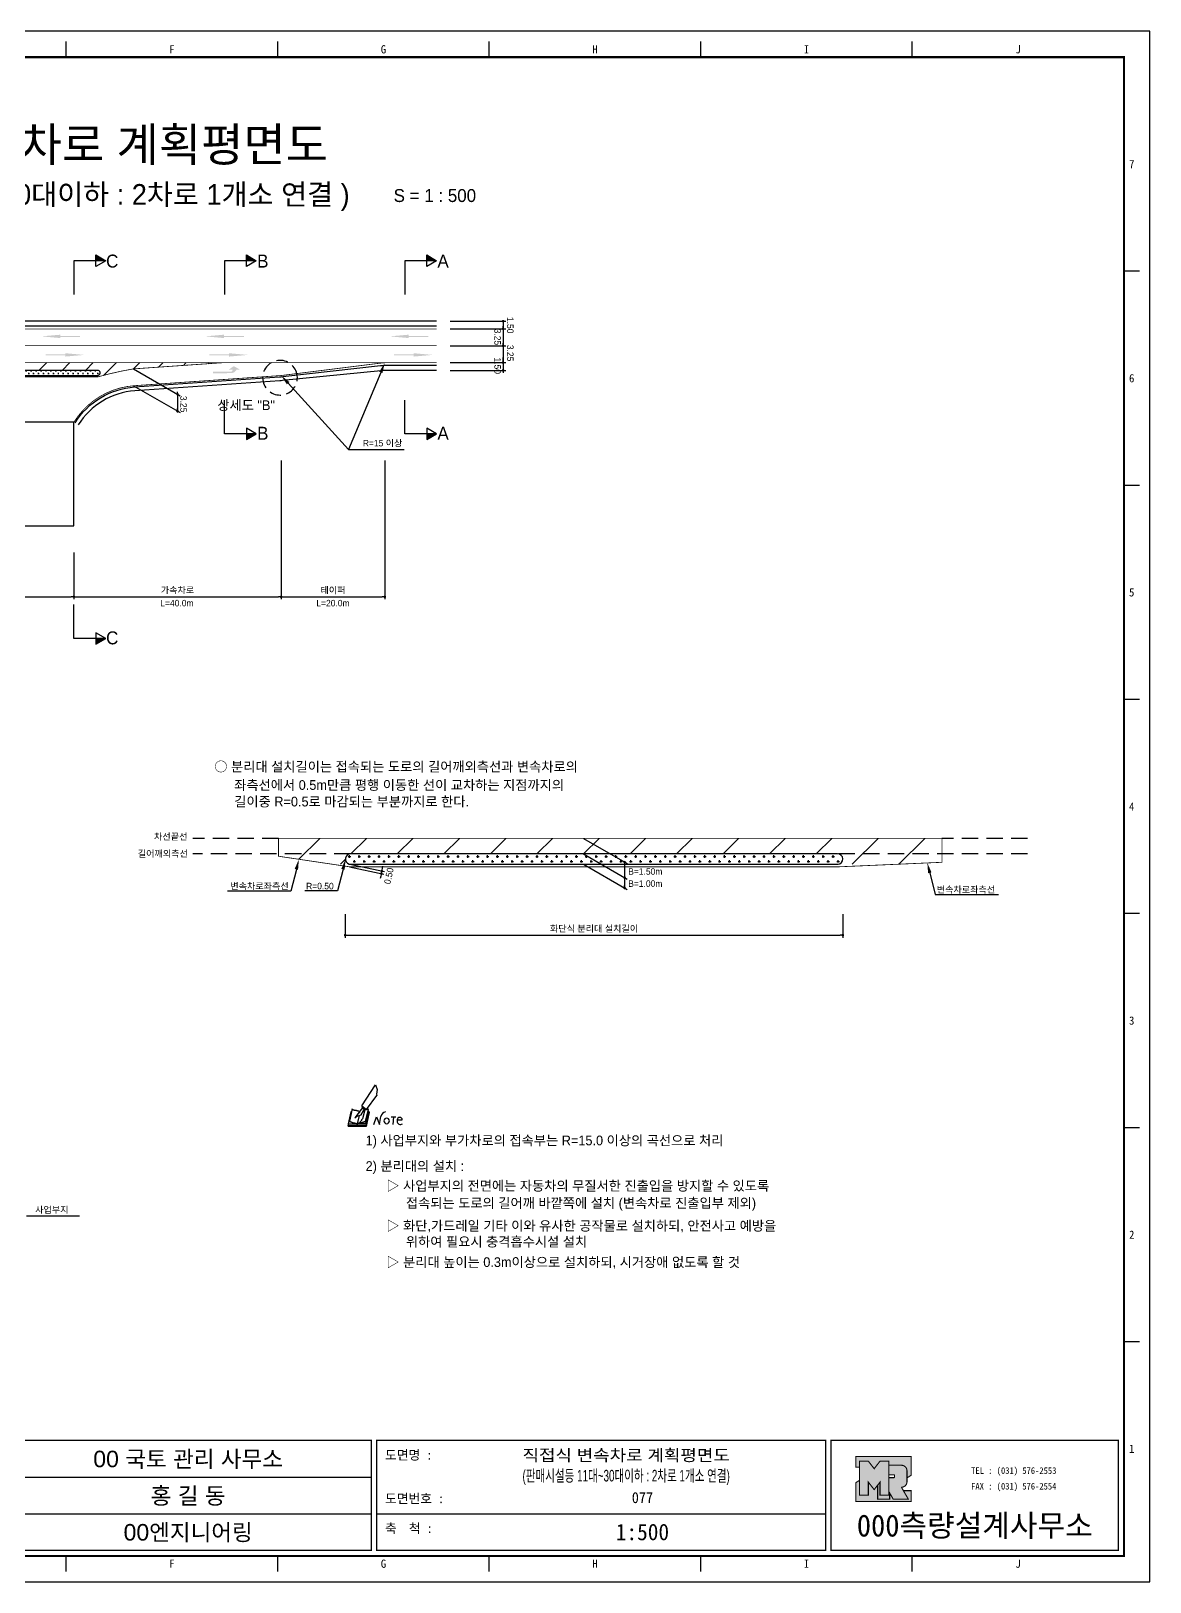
# Model space of a CAD drawing. Header units: millimetres. Extents: x 468 to 891, y -10 to 289.
# Drawn here: x 675.1 to 891, y -9.9 to 289.4 of the extents above; entities that cross this region are included whole.
import ezdxf
from ezdxf.enums import TextEntityAlignment as Align

# ---------------------------------------------------------------- set-up
doc = ezdxf.new("R2010")
doc.units = ezdxf.units.MM
doc.linetypes.add('HIDDEN', pattern=[9.525, 6.35, -3.175])
for name, color, linetype in [('CC-GSTR-0004', 4, 'Continuous'), ('CM-LANE-0030', 30, 'Continuous'), ('CZ-DIMT-0002', 7, 'Continuous'), ('CZ-LIN1-0007', 7, 'Continuous'), ('CZ-LIN2-0003', 3, 'Continuous'), ('CZ-LINE-0001', 7, 'Continuous'), ('CZ-TEXT-BOX0', 7, 'Continuous'), ('TITLE', 7, 'Continuous')]:
    doc.layers.add(name, color=color, linetype=linetype)
doc.styles.add('견고딕', font='arial.ttf')
doc.styles.add('돋움', font='')
doc.styles.add('돋음체', font='')
doc.styles.get('돋움').set_extended_font_data('Dotum')
doc.styles.get('돋음체').set_extended_font_data('DotumChe')

# ---------------------------------------------------------------- blocks, each defined once
blk = doc.blocks.new('note')
for p, q in [((0.85, 3.5), (3.53, 7.57)), ((3.53, 7.57), (3.8, 6.64)), ((3.8, 6.64), (3.69, 5.72)), ((1, 3.1), (0.75, 2.77)), ((0.85, 3.5), (1.8, 2.79)), ((1, 3.4), (0.85, 3.21)), ((0.85, 3.21), (1.52, 2.71)), ((1.8, 2.79), (3.74, 5.46)), ((3.69, 5.72), (3.74, 5.46)), ((-1.24, 2.36), (-1.77, 0)), ((-1.77, 0), (1.77, 0)), ((-1.77, 0), (-1.77, -0.3)), ((-1.53, 0.52), (-1.55, 0.54)), ((-1.01, 2.9), (-1.53, 0.52)), ((-1.48, 0.48), (-1.53, 0.52)), ((-1.43, 0.44), (-1.48, 0.48)), ((-1.38, 0.41), (-1.43, 0.44)), ((-1.33, 0.4), (-1.38, 0.41)), ((-1.27, 0.37), (-1.33, 0.4)), ((-1.22, 0.35), (-1.27, 0.37)), ((-1.13, 2.36), (-1.24, 2.36)), ((-1.17, 0.33), (-1.22, 0.35)), ((-1.12, 0.32), (-1.17, 0.33)), ((-1.02, 0.25), (-1.12, 0.32)), ((-0.97, 0.22), (-1.02, 0.25)), ((-1, 2.9), (-1.01, 2.9)), ((-0.98, 2.85), (-1, 2.9)), ((-0.95, 2.8), (-0.98, 2.85)), ((-0.93, 0.21), (-0.97, 0.22)), ((-0.9, 2.75), (-0.95, 2.8)), ((-0.88, 0.19), (-0.93, 0.21)), ((-0.85, 2.72), (-0.9, 2.75)), ((-0.8, 0.18), (-0.88, 0.19)), ((-0.79, 2.69), (-0.85, 2.72)), ((-0.75, 0.17), (-0.8, 0.18)), ((-0.74, 2.68), (-0.79, 2.69)), ((-0.7, 0.16), (-0.75, 0.17)), ((-0.69, 2.65), (-0.74, 2.68)), ((-0.64, 0.15), (-0.7, 0.16)), ((-0.64, 2.65), (-0.69, 2.65)), ((-0.59, 2.63), (-0.64, 2.65)), ((-0.58, 0.14), (-0.64, 0.15)), ((-0.54, 2.62), (-0.59, 2.63)), ((-0.53, 0.13), (-0.58, 0.14)), ((-0.48, 2.61), (-0.54, 2.62)), ((-0.48, 0.12), (-0.53, 0.13)), ((-0.43, 2.61), (-0.48, 2.61)), ((-0.43, 0.11), (-0.48, 0.12)), ((0.75, 2.77), (-0.46, 1.16)), ((0.37, 2.24), (-0.46, 1.16)), ((-0.46, 1.16), (-0.08, 1.47)), ((-0.38, 2.59), (-0.43, 2.61)), ((-0.38, 0.08), (-0.43, 0.11)), ((-0.33, 2.59), (-0.38, 2.59)), ((-0.29, 0.06), (-0.38, 0.08)), ((-0.27, 2.58), (-0.33, 2.59)), ((-0.23, 0.05), (-0.29, 0.06)), ((-0.22, 2.57), (-0.27, 2.58)), ((-0.16, 0.04), (-0.23, 0.05)), ((-0.17, 2.56), (-0.22, 2.57)), ((-0.12, 2.55), (-0.17, 2.56)), ((-0.11, 0.03), (-0.16, 0.04)), ((-0.07, 2.53), (-0.12, 2.55)), ((-0.04, 0.02), (-0.11, 0.03)), ((-0.08, 1.47), (0.72, 1.75)), ((-0.01, 2.51), (-0.07, 2.53)), ((-0.05, -0.3), (-0.05, 0)), ((0, 0), (-0.04, 0.02)), ((0.04, 2.5), (-0.01, 2.51)), ((0.37, 1.63), (0, 0)), ((0, 0), (1.6, 0.53)), ((0, 0), (1.65, 0.18)), ((0, 0.01), (0.06, 0.04)), ((0, -0.3), (0, 0)), ((0.09, 2.48), (0.04, 2.5)), ((0.05, -0.3), (0.05, 0)), ((0.06, 0.04), (0.11, 0.07)), ((0.14, 2.48), (0.09, 2.48)), ((0.11, 0.07), (0.16, 0.09)), ((0.2, 2.47), (0.14, 2.48)), ((0.16, 0.09), (0.21, 0.12)), ((0.26, 2.43), (0.18, 2.46)), ((0.21, 0.12), (0.27, 0.14)), ((0.34, 2.4), (0.26, 2.43)), ((0.27, 0.14), (0.36, 0.19)), ((0.45, 2.37), (0.34, 2.4)), ((0.36, 0.19), (0.41, 0.22)), ((0.41, 0.22), (0.46, 0.27)), ((0.46, 0.27), (0.51, 0.3)), ((0.51, 0.3), (0.56, 0.34)), ((0.56, 0.34), (0.6, 0.4)), ((0.6, 0.4), (0.64, 0.45)), ((0.64, 0.45), (0.67, 0.51)), ((0.67, 0.51), (0.74, 0.58)), ((0.72, 1.75), (1.16, 2.53)), ((0.74, 0.58), (0.79, 0.63)), ((0.79, 0.63), (0.83, 0.68)), ((0.83, 0.68), (0.86, 0.73)), ((0.86, 0.73), (0.89, 0.79)), ((0.89, 0.84), (0.92, 0.89)), ((0.89, 0.79), (0.89, 0.84)), ((0.92, 0.89), (0.96, 0.95)), ((0.96, 0.95), (1.01, 0.97)), ((1.47, 2.74), (1.01, 0.97)), ((1.16, 2.53), (1.37, 2.82)), ((2.13, 2.84), (1.44, 2.63)), ((1.52, 2.71), (1.66, 2.9)), ((1.6, 0.53), (2.13, 2.84)), ((1.65, 0.18), (2.19, 2.48)), ((1.77, 0), (2.3, 2.36)), ((1.77, -0.3), (2.3, 2.07)), ((1.77, -0.38), (2.3, 1.99)), ((1.77, -0.44), (2.3, 1.93)), ((1.77, 0), (1.77, -0.3)), ((2.19, 2.48), (2.04, 2.47)), ((2.3, 2.36), (2.16, 2.36)), ((2.3, 2.36), (2.3, 2.07)), ((3.21, -0.08), (3.68, 1.4)), ((3.68, 1.4), (4.26, -0.14)), ((4.26, -0.14), (4.56, 1.44)), ((6.55, 1.34), (7.46, 1.34)), ((7.01, 1.34), (6.87, -0.11)), ((7.71, 0.77), (7.71, 0.55)), ((7.71, 0.77), (8.67, 0.77)), ((-1.77, -0.3), (1.77, -0.3)), ((-1.77, -0.43), (-1.77, -0.3)), ((-1.77, -0.37), (1.77, -0.37)), ((-1.77, -0.43), (1.77, -0.43))]:
    blk.add_line(p, q)
for centre, major_axis, start_param, end_param in [((0.4, 2.31), (0.0702, 0.0702), 3.283946, 6.425539), ((5.68, 1.23), (-0.806, 0.806), -0.591174, 0.597824), ((5.66, 0.58), (-0.378, 0.378), 3.926991, 10.210176), ((8.3, 0.49), (0.422, 0.422), 2.265602, 4.634911), ((8.19, 0.77), (-0.342, 0.342), 3.926991, 7.068583)]:
    blk.add_ellipse(centre, major_axis=major_axis, ratio=1, start_param=start_param, end_param=end_param)
blk = doc.blocks.new('_Dot')
at = {"color": 0, "linetype": 'ByBlock', "lineweight": -2}
blk.add_line((-0.5, 0), (-1, 0), dxfattribs=at)
at = {"color": 0, "linetype": 'ByBlock', "const_width": 0.5}
blk.add_lwpolyline([(-0.25, 0, 1), (0.25, 0, 1)], format="xyb", close=True, dxfattribs=at)

msp = doc.modelspace()

# ---------------------------------------------------------------- hatches: boundary and pattern name
at = {"layer": 'CM-LANE-0030'}
h = msp.add_hatch(dxfattribs=at)
h.set_pattern_fill('ANSI31', color=256, style=0)
h.set_pattern_definition([(45, (546.8646, -9.068), (-2.245064, 2.245064), [])])
h.paths.add_polyline_path([(687.89, 223.93, -0.801424), (688.1, 222.98, 0.001479), (688, 222.93), (689.24, 222.93, -0.078793), (694.81, 224.21), (712.39, 225.43), (638.58, 225.43), (642.88, 224.78, -0.082795), (648.59, 222.93), (649.62, 222.93, 0.001767), (649.51, 223, -0.768255), (649.76, 223.93)])
at = {"layer": 'CZ-LIN1-0007'}
for points in [[(680.72, 230.81), (680.72, 230.59), (684.54, 230.59), (684.54, 230.38), (680.72, 230.38), (680.72, 230.16), (677.07, 230.49)], [(712.3, 230.81), (712.3, 230.59), (716.13, 230.59), (716.13, 230.38), (712.3, 230.38), (712.3, 230.16), (708.65, 230.49)], [(747.93, 230.81), (747.93, 230.59), (751.76, 230.59), (751.76, 230.38), (747.93, 230.38), (747.93, 230.16), (744.28, 230.49)], [(681.7, 227.23), (681.7, 227.02), (677.88, 227.02), (677.88, 226.8), (681.7, 226.8), (681.7, 226.59), (685.35, 226.91)], [(713.29, 227.23), (713.29, 227.02), (709.46, 227.02), (709.46, 226.8), (713.29, 226.8), (713.29, 226.59), (716.94, 226.91)], [(713.71, 223.39, 0.267976), (714.73, 224.08), (715.36, 224.08), (714.19, 224.74), (713.25, 224.09), (713.94, 224.08, -0.504994), (713.63, 223.67), (710.17, 223.65), (710.17, 223.37)], [(748.92, 227.23), (748.92, 227.02), (745.09, 227.02), (745.09, 226.8), (748.92, 226.8), (748.92, 226.59), (752.57, 226.91)]]:
    msp.add_hatch(color=256, dxfattribs=at).paths.add_polyline_path(points)
at = {"layer": 'CZ-LIN2-0003'}
h = msp.add_hatch(dxfattribs=at)
h.set_pattern_fill('CROSS', color=256, scale=0.075, style=0)
h.set_pattern_definition([(0, (546.86463, -9.06804), (0.47625, 0.47625), [0.238125, -0.714375]), (90, (546.9837, -9.1871), (-0.47625, 0.47625), [0.238125, -0.714375])])
h.paths.add_polyline_path([(687.89, 222.93, 1), (687.89, 223.93), (649.76, 223.93, 1), (649.76, 222.93)])
h = msp.add_hatch(dxfattribs=at)
h.set_pattern_fill('CROSS', color=256, scale=0.15, style=0)
h.set_pattern_definition([(0, (403.8484, -328.0602), (0.9525, 0.9525), [0.47625, -1.42875]), (90, (404.0866, -328.2983), (-0.9525, 0.9525), [0.47625, -1.42875])])
h.paths.add_polyline_path([(736.75, 130.59, 0.857281), (736.45, 128.63, -0.001024), (736.6, 128.59), (830.72, 128.59, 1), (830.72, 130.59)])
at = {"layer": 'CZ-LINE-0001'}
for points in [[(687.57, 246.2), (687.57, 245.1), (689.48, 245.1)], [(716.63, 246.2), (716.63, 245.1), (718.53, 245.1)], [(751.43, 246.2), (751.43, 245.1), (753.33, 245.1)], [(718.53, 211.66), (716.63, 211.66), (716.63, 210.56)], [(753.33, 211.66), (751.43, 211.66), (751.43, 210.56)], [(689.48, 172.16), (687.57, 172.16), (687.57, 171.06)]]:
    msp.add_hatch(color=256, dxfattribs=at).paths.add_polyline_path(points)
at = {"layer": 'TITLE', "ltscale": 150}
h = msp.add_hatch(color=8, dxfattribs=at)
edge = h.paths.add_edge_path()
edge.add_line((844.91, 14.28), (834.24, 14.28))
edge.add_line((834.24, 14.28), (834.24, 12.2))
edge.add_line((834.24, 12.2), (834.95, 12.2))
edge.add_line((834.95, 12.2), (834.95, 13.38))
edge.add_line((834.95, 13.38), (836.64, 13.38))
edge.add_line((836.64, 13.38), (837.77, 11.92))
edge.add_line((837.77, 11.92), (838.9, 13.38))
edge.add_line((838.9, 13.38), (840.59, 13.38))
edge.add_line((840.59, 13.38), (840.59, 12.58))
edge.add_line((840.59, 12.58), (843.03, 12.58))
edge.add_arc((843.03, 11.51), 1.07, 0, 90, ccw=False)
edge.add_line((844.1, 11.51), (844.1, 10.14))
edge.add_line((844.1, 10.14), (844.91, 10.65))
edge.add_line((844.91, 10.65), (844.91, 14.28))
h.paths.add_polyline_path([(838.45, 8.76), (837.77, 7.88), (836.64, 9.33), (836.64, 6.82), (834.95, 6.82), (834.95, 9.67), (834.24, 9.23), (834.24, 5.59), (844.91, 5.59), (844.91, 7.67), (843.41, 7.67), (844.37, 6.02), (841.46, 6.02), (840.76, 7.23), (840.76, 6.02), (838.45, 6.02)])
msp.add_hatch(color=5, dxfattribs=at).paths.add_polyline_path([(840.59, 13.38), (838.9, 13.38), (837.77, 11.92), (836.64, 13.38), (834.95, 13.38), (834.95, 6.82), (836.64, 6.82), (836.64, 9.33), (837.77, 7.88), (838.9, 9.33), (838.9, 6.82), (840.59, 6.82)])
h = msp.add_hatch(color=161, dxfattribs=at)
edge = h.paths.add_edge_path()
edge.add_arc((843.03, 11.51), 1.07, 360, 450)
edge.add_line((843.03, 12.58), (840.59, 12.58))
edge.add_line((840.59, 12.58), (840.59, 10.73))
edge.add_line((840.59, 10.73), (841.58, 10.73))
edge.add_arc((841.58, 10.61), 0.113, 0, 90, ccw=False)
edge.add_line((841.7, 10.61), (841.7, 10.3))
edge.add_arc((841.58, 10.3), 0.113, 270, 360, ccw=False)
edge.add_line((841.58, 10.19), (840.59, 10.19))
edge.add_line((840.59, 10.19), (840.59, 6.82))
edge.add_line((840.59, 6.82), (838.9, 6.82))
edge.add_line((838.9, 6.82), (838.9, 9.33))
edge.add_line((838.9, 9.33), (838.45, 8.76))
edge.add_line((838.45, 8.76), (838.45, 6.02))
edge.add_line((838.45, 6.02), (840.76, 6.02))
edge.add_line((840.76, 6.02), (840.76, 7.23))
edge.add_line((840.76, 7.23), (841.46, 6.02))
edge.add_line((841.46, 6.02), (844.37, 6.02))
edge.add_line((844.37, 6.02), (843.03, 8.34))
edge.add_arc((843.03, 9.41), 1.07, 270, 360)
edge.add_line((844.1, 9.41), (844.1, 11.51))

# ---------------------------------------------------------------- linework, layer by layer
at = {"color": 0, "linetype": 'ByBlock', "lineweight": -2}
for p, q in [((766.16, 233.18), (766.16, 232.93)), ((766.16, 232.18), (766.16, 232.43)), ((766.16, 231.68), (766.16, 231.43)), ((766.16, 228.93), (766.16, 229.18)), ((766.16, 228.43), (766.16, 228.18)), ((766.16, 225.68), (766.16, 225.93)), ((766.16, 225.68), (766.16, 225.93)), ((766.16, 223.68), (766.16, 223.43)), ((766.16, 223.68), (766.16, 223.43)), ((703.33, 219.56), (703.33, 219.81)), ((703.33, 219.06), (703.33, 218.81)), ((703.32, 216.31), (703.32, 216.56)), ((789.61, 128.75), (789.61, 128.5)), ((742.62, 126.55), (742.56, 126.31)), ((742.82, 127.52), (742.87, 127.76)), ((789.61, 125.75), (789.61, 125.5)), ((789.61, 124.25), (789.61, 124.5))]:
    msp.add_line(p, q, dxfattribs=at)
at = {"color": 0, "linetype": 'ByBlock', "const_width": 0.25}
for points in [[(766.16, 233.3, 1), (766.16, 233.55, 1)], [(766.16, 231.8, 1), (766.16, 232.05, 1)], [(766.16, 232.05, 1), (766.16, 231.8, 1)], [(766.16, 228.55, 1), (766.16, 228.8, 1)], [(766.16, 228.8, 1), (766.16, 228.55, 1)], [(766.16, 225.55, 1), (766.16, 225.3, 1)], [(766.16, 225.55, 1), (766.16, 225.3, 1)], [(766.16, 223.8, 1), (766.16, 224.05, 1)], [(766.16, 223.8, 1), (766.16, 224.05, 1)], [(703.33, 219.18, 1), (703.33, 219.43, 1)], [(703.33, 219.43, 1), (703.33, 219.18, 1)], [(703.32, 216.18, 1), (703.32, 215.93, 1)], [(789.61, 128.88, 1), (789.61, 129.13, 1)], [(742.64, 126.67, 1), (742.69, 126.92, 1)], [(742.8, 127.4, 1), (742.74, 127.15, 1)], [(789.61, 125.88, 1), (789.61, 126.13, 1)], [(789.61, 124.13, 1), (789.61, 123.88, 1)]]:
    msp.add_lwpolyline(points, format="xyb", close=True, dxfattribs=at)
at = {"layer": 'CC-GSTR-0004'}
for points in [[(753.33, 233.43), (613.33, 233.43)], [(753.33, 232.43), (613.33, 232.43)]]:
    msp.add_lwpolyline(points, dxfattribs=at)
for points in [[(683.55, 213.8, -0.24079), (695.05, 220.72), (723.01, 222.66), (723.01, 222.66, 0.010735), (723.65, 222.72), (723.65, 222.72), (742.5, 224.84), (742.5, 224.84, -0.028022), (744.18, 224.93), (744.18, 224.93), (753.33, 224.93)], [(753.33, 223.93), (744.08, 223.93, 0.024952), (742.59, 223.86), (723.56, 221.95, -0.007667), (723.1, 221.91), (695.1, 219.97, 0.24079), (684.18, 213.4)]]:
    msp.add_lwpolyline(points, format="xyb", dxfattribs=at)
at = {"layer": 'CM-LANE-0030'}
for p, q in [((726.75, 129.55), (730.79, 133.59)), ((736.77, 130.59), (739.77, 133.59)), ((745.75, 130.59), (748.75, 133.59)), ((754.73, 130.59), (757.73, 133.59)), ((763.71, 130.59), (766.71, 133.59)), ((772.69, 130.59), (775.69, 133.59)), ((781.67, 130.59), (784.67, 133.59)), ((790.65, 130.59), (793.65, 133.59)), ((799.63, 130.59), (802.63, 133.59)), ((808.61, 130.59), (811.61, 133.59)), ((817.59, 130.59), (820.59, 133.59)), ((826.57, 130.59), (829.57, 133.59)), ((833.55, 128.59), (838.55, 133.59)), ((842.53, 128.59), (847.53, 133.59)), ((734.77, 128.59), (735.75, 129.57))]:
    msp.add_line(p, q, dxfattribs=at)
at = {"layer": 'CM-LANE-0030', "const_width": 0.15}
msp.add_lwpolyline([(753.33, 228.68), (613.33, 228.68)], dxfattribs=at)
for points in [[(688, 222.68, -0.026159), (694.81, 224.21), (712.39, 225.43), (638.58, 225.43), (642.88, 224.78, -0.027105), (649.62, 222.68)], [(850.85, 133.59), (850.85, 128.97), (830.76, 128.09), (736.6, 128.09, -0.142447), (736.6, 128.09), (722.82, 130.14), (722.82, 133.59)]]:
    msp.add_lwpolyline(points, format="xyb", close=True, dxfattribs=at)
at = {"layer": 'CZ-LIN1-0007', "const_width": 0.15}
msp.add_lwpolyline([(753.33, 231.93), (613.33, 231.93)], dxfattribs=at)
msp.add_lwpolyline([(753.33, 225.43), (744.27, 225.43), (744.27, 225.43, 0.031099), (742.41, 225.31), (723.75, 222.98, -0.01381), (722.92, 222.9), (722.92, 222.9), (695.03, 220.97, 0.24079), (683.33, 213.93)], format="xyb", dxfattribs=at)
at = {"layer": 'CZ-LIN1-0007', "linetype": 'HIDDEN', "const_width": 0.15}
msp.add_lwpolyline([(712.39, 225.43), (744.27, 225.43)], dxfattribs=at)
at = {"layer": 'CZ-LIN2-0003'}
for points in [[(649.62, 222.93), (688, 222.93, -0.001479), (688.1, 222.98, 0.801424), (687.89, 223.93), (649.76, 223.93, 0.768255), (649.51, 223, -0.001767)], [(830.72, 130.59), (736.75, 130.59, 0.857281), (736.45, 128.63, -0.001024), (736.6, 128.59), (830.76, 128.59), (830.79, 128.59, 0.966023)]]:
    msp.add_lwpolyline(points, format="xyb", close=True, dxfattribs=at)
msp.add_lwpolyline([(683.33, 213.93), (653.33, 213.93), (653.33, 193.93), (683.33, 193.93)], close=True, dxfattribs=at)
at = {"layer": 'CZ-LINE-0001'}
for p, q in [((687.57, 244), (687.57, 246.2)), ((687.57, 246.2), (689.48, 245.1)), ((716.63, 244), (716.63, 246.2)), ((716.63, 246.2), (718.53, 245.1)), ((751.43, 244), (751.43, 246.2)), ((751.43, 246.2), (753.33, 245.1)), ((689.48, 245.1), (683.33, 245.1)), ((683.33, 245.1), (683.33, 238.56)), ((689.48, 245.1), (687.57, 244)), ((718.53, 245.1), (712.39, 245.1)), ((712.39, 245.1), (712.39, 238.56)), ((718.53, 245.1), (716.63, 244)), ((753.33, 245.1), (747.19, 245.1)), ((747.19, 245.1), (747.19, 238.56)), ((753.33, 245.1), (751.43, 244)), ((755.93, 233.43), (766.66, 233.43)), ((755.93, 231.93), (766.66, 231.93)), ((755.93, 231.93), (766.66, 231.93)), ((766.16, 232.93), (766.16, 223.93)), ((755.93, 228.68), (766.66, 228.68)), ((755.93, 228.68), (766.66, 228.68)), ((755.93, 225.43), (766.66, 225.43)), ((755.93, 225.43), (766.66, 225.43)), ((766.16, 225.93), (766.16, 226.43)), ((694.83, 224.21), (703.83, 219.02)), ((755.93, 223.93), (766.66, 223.93)), ((755.93, 223.93), (766.66, 223.93)), ((694.83, 220.96), (703.82, 215.77)), ((703.33, 218.81), (703.33, 215.81)), ((712.39, 211.66), (712.39, 218.2)), ((747.19, 211.66), (747.19, 218.2)), ((718.53, 211.66), (716.63, 212.76)), ((716.63, 212.76), (716.63, 210.56)), ((753.33, 211.66), (751.43, 212.76)), ((751.43, 212.76), (751.43, 210.56)), ((718.53, 211.66), (712.39, 211.66)), ((716.63, 210.56), (718.53, 211.66)), ((753.33, 211.66), (747.19, 211.66)), ((751.43, 210.56), (753.33, 211.66)), ((736.32, 208.62), (747.1, 208.62)), ((723.33, 206.5), (723.33, 179.73)), ((723.33, 206.5), (723.33, 179.73)), ((743.33, 206.5), (743.33, 179.73)), ((683.33, 188.78), (683.33, 179.73)), ((683.33, 188.78), (683.33, 179.73)), ((653.83, 180.23), (682.83, 180.23)), ((683.83, 180.23), (722.83, 180.23)), ((723.83, 180.23), (742.83, 180.23)), ((683.33, 172.16), (683.33, 178.7)), ((689.48, 172.16), (683.33, 172.16)), ((689.48, 172.16), (687.57, 173.25)), ((687.57, 173.25), (687.57, 171.06)), ((687.57, 171.06), (689.48, 172.16)), ((781.67, 133.59), (790.11, 128.71)), ((781.67, 130.59), (790.11, 125.71)), ((789.61, 129), (789.61, 124)), ((736.5, 128.11), (743.16, 126.69)), ((736.6, 128.59), (743.26, 127.17)), ((742.56, 126.31), (742.46, 125.82)), ((742.87, 127.76), (742.98, 128.25)), ((781.67, 128.59), (790.11, 123.71)), ((735.7, 118.95), (735.7, 114.41)), ((831.72, 118.95), (831.72, 114.41)), ((736.2, 114.91), (831.22, 114.91)), ((674.2, 60.73), (684.42, 60.73))]:
    msp.add_line(p, q, dxfattribs=at)
at = {"layer": 'CZ-LINE-0001', "linetype": 'HIDDEN', "ltscale": 0.35}
msp.add_line((726.44, 222.9), (726.44, 222.9), dxfattribs=at)
at = {"layer": 'CZ-LINE-0001', "linetype": 'HIDDEN', "ltscale": 0.5}
for p, q in [((722.82, 133.59), (706.3, 133.59)), ((867.38, 133.59), (850.85, 133.59)), ((736.75, 130.59), (706.3, 130.59)), ((867.38, 130.59), (830.72, 130.59))]:
    msp.add_line(p, q, dxfattribs=at)
at = {"layer": 'CZ-LINE-0001'}
for points in [[(742.56, 223.53), (736.32, 208.62)], [(724.68, 221.45), (736.32, 208.62)], [(726.26, 127.61), (725.21, 123.43), (712.98, 123.43)], [(735.27, 127.63), (734.22, 123.45), (727.87, 123.45)]]:
    msp.add_lwpolyline(points, dxfattribs=at)
at = {"layer": 'CZ-LINE-0001', "extrusion": (0, 0, -1)}
msp.add_lwpolyline([(-848.51, 126.94), (-849.56, 122.76), (-861.79, 122.76)], dxfattribs=at)
at = {"layer": 'CZ-LINE-0001', "linetype": 'HIDDEN', "ltscale": 0.35}
msp.add_arc((723.11, 222.51), 3.35, 6.7667, 6.749, dxfattribs=at)
at = {"layer": 'CZ-LINE-0001'}
for points in [[(742.26, 223.66), (743.34, 225.38), (742.87, 223.41)], [(724.43, 221.23), (723.33, 222.94), (724.92, 221.68)], [(725.94, 127.69), (726.75, 129.55), (726.59, 127.53)], [(734.94, 127.71), (735.75, 129.57), (735.59, 127.55)]]:
    msp.add_solid(points, dxfattribs=at)
at = {"layer": 'CZ-LINE-0001', "extrusion": (0, 0, -1)}
msp.add_solid([(-848.83, 127.02), (-848.02, 128.88), (-848.18, 126.86)], dxfattribs=at)
at = {"layer": 'TITLE', "color": 7, "linetype": 'Continuous'}
for p, q in [((681.83, 284.39), (681.83, 287.41)), ((722.66, 284.39), (722.66, 287.41)), ((763.48, 284.39), (763.48, 287.41)), ((804.31, 284.39), (804.31, 287.41)), ((845.13, 284.39), (845.13, 287.41)), ((888.98, 243.06), (885.96, 243.06)), ((888.98, 201.73), (885.96, 201.73)), ((888.98, 160.4), (885.96, 160.4)), ((888.98, 119.07), (885.96, 119.07)), ((888.98, 77.74), (885.96, 77.74)), ((888.98, 36.42), (885.96, 36.42)), ((681.83, -7.94), (681.83, -4.91)), ((722.66, -7.94), (722.66, -4.91)), ((763.48, -7.94), (763.48, -4.91)), ((804.31, -7.94), (804.31, -4.91)), ((845.13, -7.94), (845.13, -4.91))]:
    msp.add_line(p, q, dxfattribs=at)
at = {"layer": 'TITLE', "ltscale": 150}
for p, q in [((654.11, 10.3), (740.72, 10.3)), ((654.11, 3.22), (740.72, 3.22)), ((741.78, 3.22), (828.39, 3.22))]:
    msp.add_line(p, q, dxfattribs=at)
at = {"layer": 'TITLE'}
msp.add_line((886.07, -4.91), (477.21, -4.91), dxfattribs=at)
msp.add_lwpolyline([(467.63, -9.95), (890.99, -9.95), (890.99, 289.43), (467.63, 289.43)], close=True, dxfattribs=at)
at = {"layer": 'TITLE', "linetype": 'Continuous', "const_width": 0.403}
msp.add_lwpolyline([(477.71, -4.91), (477.71, 284.39), (885.96, 284.39), (885.96, -4.91)], close=True, dxfattribs=at)
at = {"layer": 'TITLE', "ltscale": 150}
for points, const_width in [([(740.72, -3.85), (654.11, -3.85), (654.11, 17.37), (740.72, 17.37)], 0.265), ([(741.78, 17.37), (828.39, 17.37), (828.39, -3.85), (741.78, -3.85)], 0.265), ([(884.9, 17.37), (884.9, -3.85), (829.46, -3.85), (829.46, 17.37), (884.9, 17.37)], 0.265), ([(840.59, 13.38), (838.9, 13.38), (837.77, 11.92), (836.64, 13.38), (834.95, 13.38), (834.95, 6.82), (836.64, 6.82), (836.64, 9.33), (837.77, 7.88), (838.9, 9.33), (838.9, 6.82), (840.59, 6.82)], 0.212), ([(838.45, 8.76), (837.77, 7.88), (836.64, 9.33), (836.64, 6.82), (834.95, 6.82), (834.95, 9.67), (834.24, 9.23), (834.24, 5.59), (844.91, 5.59), (844.91, 7.67), (843.41, 7.67), (844.37, 6.02), (841.46, 6.02), (840.76, 7.23), (840.76, 6.02), (838.45, 6.02)], 0.212)]:
    msp.add_lwpolyline(points, close=True, dxfattribs=dict(at, const_width=const_width))
at = {"layer": 'TITLE', "ltscale": 150, "const_width": 0.212}
for points in [[(844.91, 14.28), (834.24, 14.28), (834.24, 12.2), (834.95, 12.2), (834.95, 13.38), (836.64, 13.38), (837.77, 11.92), (838.9, 13.38), (840.59, 13.38), (840.59, 12.58), (843.03, 12.58, -0.414214), (844.1, 11.51), (844.1, 10.14), (844.91, 10.65)], [(844.1, 11.51, 0.414214), (843.03, 12.58), (840.59, 12.58), (840.59, 10.73), (841.58, 10.73, -0.414214), (841.7, 10.61), (841.7, 10.3, -0.414214), (841.58, 10.19), (840.59, 10.19), (840.59, 6.82), (838.9, 6.82), (838.9, 9.33), (838.45, 8.76), (838.45, 6.02), (840.76, 6.02), (840.76, 7.23), (841.46, 6.02), (844.37, 6.02), (843.03, 8.34, 0.414214), (844.1, 9.41)]]:
    msp.add_lwpolyline(points, format="xyb", close=True, dxfattribs=at)

# ---------------------------------------------------------------- block references
at = {"layer": 'CZ-LINE-0001', "xscale": 0.5, "yscale": 0.5, "zscale": 0.5}
for p in [(683.33, 180.23), (723.33, 180.23), (743.33, 180.23), (831.72, 114.91)]:
    msp.add_blockref('_Dot', p, dxfattribs=at)
at = {"layer": 'CZ-LINE-0001', "xscale": 0.5, "yscale": 0.5, "zscale": 0.5, "rotation": 180}
for p in [(683.33, 180.23), (723.33, 180.23), (735.7, 114.91)]:
    msp.add_blockref('_Dot', p, dxfattribs=at)
at = {"layer": 'CZ-TEXT-BOX0'}
msp.add_blockref('note', (738.03, 78.47), dxfattribs=at)

# ---------------------------------------------------------------- texts
at = {"layer": 'CZ-DIMT-0002', "style": '돋움'}
for s, height, p in [('C', 2.5, (690.73, 245.02)), ('B', 2.5, (719.79, 245.02)), ('A', 2.5, (754.58, 245.02)), ('상세도 "B"', 1.875, (716.57, 217.2)), ('B', 2.5, (719.79, 211.79)), ('A', 2.5, (754.58, 211.79)), ('R=15 이상', 1.25, (742.91, 209.88)), ('L=40.0m', 1.25, (703.22, 179)), ('L=20.0m', 1.25, (733.33, 179)), ('C', 2.5, (690.73, 172.29)), ('차선끝선', 1.25, (702.02, 133.92))]:
    msp.add_text(s, height=height, dxfattribs=at).set_placement(p, align=Align.MIDDLE_CENTER)
for s, p in [('1.50', (766.92, 234.24)), ('3.25', (764.48, 231.97)), ('3.25', (766.92, 228.85)), ('1.50', (764.48, 226.41))]:
    msp.add_text(s, height=1.25, rotation=270, dxfattribs=at).set_placement(p)
for s, p in [('○ 분리대 설치길이는 접속되는 도로의 길어깨외측선과 변속차로의', (710.42, 147.44)), ('좌측선에서 0.5m만큼 평행 이동한 선이 교차하는 지점까지의', (714.27, 143.89)), ('길이중 R=0.5로 마감되는 부분까지로 한다.', (714.27, 140.69)), ('1) 사업부지와 부가차로의 접속부는 R=15.0 이상의 곡선으로 처리', (739.63, 75.28)), ('2) 분리대의 설치 :', (739.63, 70.33)), ('▷ 사업부지의 전면에는 자동차의 무질서한 진출입을 방지할 수 있도록', (743.62, 66.53)), ('접속되는 도로의 길어깨 바깥쪽에 설치 (변속차로 진출입부 제외)', (747.4, 63.21)), ('▷ 화단,가드레일 기타 이와 유사한 공작물로 설치하되, 안전사고 예방을', (743.62, 58.81)), ('위하여 필요시 충격흡수시설 설치', (747.4, 55.74)), ('▷ 분리대 높이는 0.3m이상으로 설치하되, 시거장애 없도록 할 것', (743.62, 51.79))]:
    msp.add_text(s, height=1.875, dxfattribs=at).set_placement(p, align=Align.MIDDLE_LEFT)
for s, p in [('길어깨외측선', (695.67, 130.01)), ('B=1.50m', (790.31, 126.57)), ('변속차로좌측선', (713.52, 123.74)), ('R=0.50', (728.15, 123.76)), ('B=1.00m', (790.31, 124.23)), ('변속차로좌측선', (849.84, 123.07)), ('사업부지', (675.86, 61.26))]:
    msp.add_text(s, height=1.25, dxfattribs=at).set_placement(p)
at = {"layer": 'CZ-DIMT-0002', "char_height": 1.25, "attachment_point": 5, "style": '돋움'}
for s, insert, rotation in [('3.25', (704.49, 217.41), 270), ('\\A1;0.50', (744.12, 126.34), 78.0015)]:
    msp.add_mtext(s, dxfattribs=dict(at, insert=insert, rotation=rotation))
at = {"layer": 'CZ-LINE-0001', "char_height": 1.25, "attachment_point": 5, "style": '돋움'}
for s, insert in [('\\A1;가속차로', (703.33, 181.43)), ('\\A1;테이퍼', (733.33, 181.42)), ('\\A1;화단식 분리대 설치길이', (783.71, 116.1))]:
    msp.add_mtext(s, dxfattribs=dict(at, insert=insert))
at = {"layer": 'TITLE', "color": 3, "linetype": 'Continuous', "style": '돋음체'}
for s, p in [('F', (702.25, 285.9)), ('G', (743.07, 285.9)), ('H', (783.9, 285.9)), ('I', (824.72, 285.9)), ('J', (865.54, 285.9)), ('7', (887.47, 263.73)), ('6', (887.47, 222.4)), ('5', (887.47, 181.07)), ('4', (887.47, 139.74)), ('3', (887.47, 98.41)), ('2', (887.47, 57.09)), ('1', (887.47, 15.76)), ('F', (702.25, -6.42)), ('G', (743.07, -6.42)), ('H', (783.9, -6.42)), ('I', (824.72, -6.42)), ('J', (865.54, -6.42))]:
    msp.add_text(s, height=1.59, dxfattribs=at).set_placement(p, align=Align.MIDDLE)
at = {"layer": 'TITLE', "style": '돋움'}
for s, height, p in [('직접식 변속차로 계획평면도', 6.5, (681.05, 267.51)), ('( 판매시설등 11대~30대이하 : 2차로 1개소 연결 )', 4, (681.09, 257.88))]:
    msp.add_text(s, height=height, dxfattribs=at).set_placement(p, align=Align.MIDDLE_CENTER)
msp.add_text('S = 1 : 500', height=2.5, dxfattribs=at).set_placement((745.04, 257.67), align=Align.MIDDLE_LEFT)
at = {"layer": 'TITLE', "color": 7, "linetype": 'Continuous', "style": '견고딕'}
for s, height, p in [('00 국토 관리 사무소', 3.1832, (705.38, 13.83)), ('홍 길 동', 3.183, (705.38, 6.76)), ('00엔지니어링', 3.183, (705.38, -0.32))]:
    msp.add_text(s, height=height, dxfattribs=at).set_placement(p, align=Align.MIDDLE)
at = {"layer": 'TITLE', "style": '돋음체'}
for s, p in [('도면명 :', (743.38, 13.66)), ('도면번호 :', (743.38, 5.26)), ('축  척 :', (743.38, -0.49))]:
    msp.add_text(s, height=1.804, dxfattribs=at).set_placement(p)
at = {"layer": 'TITLE', "style": '돋움'}
for s, width, p, p2 in [('직접식 변속차로 계획평면도', 1.010039, (769.91, 13.4), (809.91, 13.4)), ('(판매시설등 11대~30대이하 : 2차로 1개소 연결)', 0.580309, (769.91, 9.45), (809.91, 9.45))]:
    msp.add_text(s, height=2.25, dxfattribs=dict(at, width=width)).set_placement(p, p2, align=Align.FIT)
at = {"layer": 'TITLE', "color": 180, "style": '돋음체'}
for s, p in [('TEL : (031) 576-2553', (856.48, 10.92)), ('FAX : (031) 576-2554', (856.48, 7.9))]:
    msp.add_text(s, height=1.2733, dxfattribs=at).set_placement(p)
at = {"layer": 'TITLE', "linetype": 'Continuous', "style": '돋음체'}
for s, height, p in [('077', 2.122, (793.05, 6.32)), ('1:500', 3.183, (793.05, -0.32))]:
    msp.add_text(s, height=height, dxfattribs=at).set_placement(p, align=Align.MIDDLE)
at = {"layer": 'TITLE', "color": 180, "style": '돋음체'}
msp.add_text('000측량설계사무소', height=4.244, dxfattribs=at).set_placement((857.18, -1.17), align=Align.CENTER)

doc.saveas('drawing.dxf')
